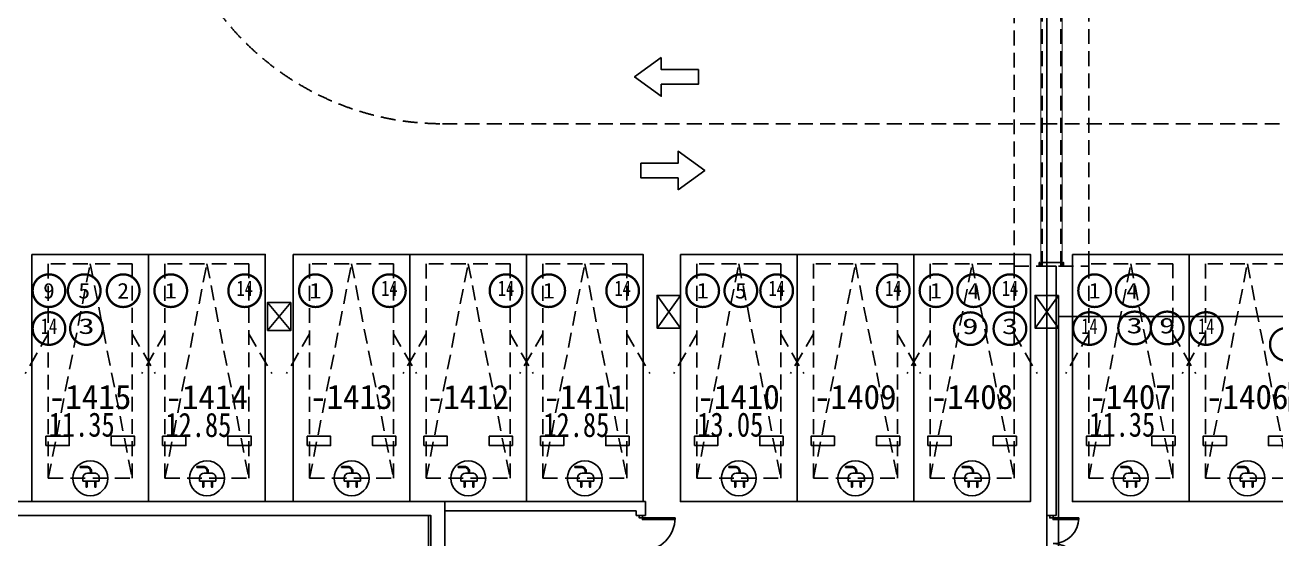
# Model space of a CAD drawing. Header units: millimetres. Extents: x 693907 to 1906102, y -24098 to 332602.
# Drawn here: x 870319 to 897129, y 58129 to 69146 of the extents above; entities that cross this region are included whole.
import ezdxf
from ezdxf.enums import TextEntityAlignment as Align

# ---------------------------------------------------------------- set-up
doc = ezdxf.new("R2010")
doc.units = ezdxf.units.MM
doc.header["$LTSCALE"] = 100
doc.linetypes.add('A6-DK-B1F$0$HIDDEN2', pattern=[4.7625, 3.175, -1.5875])
doc.linetypes.add('A6-DK-B1F$0$X-DK-BF1$0$X-DK-BF1$0$DK-WALL-B1F$0$HIDDEN2', pattern=[4.7625, 3.175, -1.5875])
doc.layers.get('Defpoints').update_dxf_attribs({"color": 189})
for name, color, linetype in [('-ACO-TTLB', 153, 'Continuous'), ('A6-DK-B1F$0$A-CONC', 30, 'Continuous'), ('A6-DK-B1F$0$A-DOOR', 190, 'Continuous'), ('A6-DK-B1F$0$A-PRKG', 175, 'A6-DK-B1F$0$HIDDEN2'), ('A6-DK-B1F$0$A-PRKG-SIGN', 252, 'Continuous'), ('A6-DK-B1F$0$A-TRACK', 77, 'A6-DK-B1F$0$HIDDEN2'), ('A6-DK-B1F$0$A-WALL', 2, 'Continuous'), ('A6-DK-B1F$0$DK-WALL-B1F$0$A-MARK', 232, 'Continuous'), ('A6-DK-B1F$0$X-DK-BF1$0$X-DK-BF1$0$DK-WALL-B1F$0$A-DOOR', 190, 'Continuous'), ('A6-DK-BG-B1F$0$A-STAIR', 142, 'Continuous'), ('A6-W-B1$0$S-WALL-S', 4, 'Continuous'), ('a_parking_number', 120, 'Continuous'), ('a_parking_price', 211, 'Continuous'), ('xref(dwg引用图层)', 7, 'Continuous')]:
    doc.layers.add(name, color=color, linetype=linetype)
doc.layers.add('A6-W-B1$0$S-EDIT', color=241, linetype='Continuous', plot=False)
doc.layers.add('LVTRY', color=6, linetype='Continuous', lineweight=18)
doc.layers.add('PUB_TEXT', color=7, linetype='Continuous', lineweight=15)
doc.styles.add('-黑体', font='simhei.ttf')
doc.styles.add('华文细黑', font='STXIHEI.TTF')
doc.styles.add('黑体', font='simhei.ttf', dxfattribs={"width": 0.8})

# ---------------------------------------------------------------- blocks, each defined once
blk = doc.blocks.new('A6-W-B1$0$Z-2')
at = {"layer": 'A6-W-B1$0$S-EDIT'}
for p, q in [((72869, 44139), (73369, 43539)), ((73369, 44139), (72869, 43539))]:
    blk.add_line(p, q, dxfattribs=at)
at = {"layer": 'A6-W-B1$0$S-WALL-S', "color": 0, "linetype": 'ByBlock', "lineweight": -2}
blk.add_lwpolyline([(73369, 44139), (72869, 44139), (72869, 43539), (73369, 43539), (73369, 44139)], dxfattribs=at)
blk = doc.blocks.new('A6-W-B1$0$Z-1')
at = {"layer": 'A6-W-B1$0$S-EDIT'}
for p, q in [((91833, 54151), (92533, 54651)), ((91833, 54651), (92533, 54151))]:
    blk.add_line(p, q, dxfattribs=at)
at = {"layer": 'A6-W-B1$0$S-WALL-S', "color": 0, "linetype": 'ByBlock', "lineweight": -2}
blk.add_lwpolyline([(91833, 54651), (91833, 54151), (92533, 54151), (92533, 54651), (91833, 54651)], dxfattribs=at)
blk = doc.blocks.new('A6-W-B1', base_point=(85957, 40190))
at = {"layer": 'A6-W-B1$0$S-WALL-S'}
blk.add_lwpolyline([(222757, 98820), (208407, 98820), (208407, 136840), (181687, 136840), (181687, 137140), (208707, 137140), (208707, 99120), (223057, 99120), (223057, 82600), (227057, 82600), (227057, 82250), (222707, 82250), (222707, 98820)], dxfattribs=at)
at = {"layer": 'A6-W-B1$0$S-WALL-S', "rotation": 270}
for p in [(173456, 195373), (181556, 195373)]:
    blk.add_blockref('A6-W-B1$0$Z-1', p, dxfattribs=at)
at = {"layer": 'A6-W-B1$0$S-WALL-S'}
blk.add_blockref('A6-W-B1$0$Z-2', (146388, 59250), dxfattribs=at)
blk = doc.blocks.new('A6-DK-BG-B1F')
at = {"layer": 'A6-DK-BG-B1F$0$A-STAIR'}
blk.add_line((150250, 62900), (174450, 62900, 0), dxfattribs=at)
blk.add_lwpolyline([(150250, 62900), (150250, 52490)], dxfattribs=at)
blk = doc.blocks.new('A6-DK-B1F$0$DK-WALL-B1F$0$CD')
at = {"linetype": 'ByBlock'}
for p, q in [((-130, -382), (-130, 312)), ((-130, 312), (19, 312)), ((219, -182), (219, 112)), ((469, 427), (469, 165)), ((509, 427), (469, 427)), ((509, 427), (509, 165)), ((-130, -382), (19, -382)), ((219, -15), (289, -15)), ((219, -55), (289, -55))]:
    blk.add_line(p, q, dxfattribs=at)
for points in [[(-371, 133), (-130, 133), (-130, 175), (-371, 175)], [(-371, -203), (-130, -203), (-130, -245), (-371, -245)]]:
    blk.add_lwpolyline(points, dxfattribs=at)
blk.add_circle((0, 0), 750, dxfattribs=at)
for centre, radius, start, end in [((-371, 154), 20.7, 90, 270), ((19, 112), 200, 0, 90), ((289, 165), 220, 270, 0), ((289, 165), 180, 270, 0), ((-371, -224), 20.7, 90, 270), ((19, -182), 200, 270, 0)]:
    blk.add_arc(centre, radius, start, end, dxfattribs=at)
blk = doc.blocks.new('A6-DK-B1F$0$A$C48A675EB')
at = {"layer": 'A6-DK-B1F$0$A-TRACK', "linetype": 'ByBlock'}
blk.add_lwpolyline([(1047, -516), (1047, -195), (50, -195), (50, 195), (1047, 195), (1047, 517), (1759, 0)], close=True, dxfattribs=at)
blk = doc.blocks.new('A6-DK-B1F$0$gsethsergtyf')
at = {"layer": 'A6-DK-B1F$0$A-TRACK'}
blk.add_line((137050, 67030), (171223, 67030), dxfattribs=at)
blk.add_arc((137050, 73030), 6000, 180, 270, dxfattribs=at)
at = {"layer": 'A6-DK-B1F$0$A-TRACK', "linetype": 'ByBlock', "xscale": 0.8, "yscale": 0.8, "zscale": 0.8, "rotation": 180}
blk.add_blockref('A6-DK-B1F$0$A$C48A675EB', (142574, 68034, 0), dxfattribs=at)
at = {"layer": 'A6-DK-B1F$0$A-TRACK', "linetype": 'ByBlock', "xscale": 0.8, "yscale": 0.8, "zscale": 0.8}
blk.add_blockref('A6-DK-B1F$0$A$C48A675EB', (141262, 66026, 0), dxfattribs=at)
blk = doc.blocks.new('A6-DK-B1F$0$标准车位')
blk.add_lwpolyline([(350, 4600), (1250, 0), (2150, 4600)])
blk.add_lwpolyline([(350, 4600), (2150, 4600), (2150, 0), (350, 0)], close=True)
at = {"layer": 'A6-DK-B1F$0$A-PRKG-SIGN'}
for points in [[(0, -200), (2500, -200), (2500, 5100), (0, 5100)], [(300, 3900), (800, 3900), (800, 3700), (300, 3700)], [(2200, 3900), (1700, 3900), (1700, 3700), (2200, 3700)]]:
    blk.add_lwpolyline(points, close=True, dxfattribs=at)
at = {"layer": 'Defpoints', "color": 8, "linetype": 'A6-DK-B1F$0$HIDDEN2', "extrusion": (-5.18032e-09, 4.96178e-22, 1), "elevation": 0}
for points in [[(350, 1500), (-145, 2357)], [(2150, 1500), (2645, 2357)]]:
    blk.add_lwpolyline(points, dxfattribs=at)
blk = doc.blocks.new('*U442')
at = {"linetype": 'ByBlock', "lineweight": -2}
for points in [[(0, -35), (50, -35), (50, 35), (0, 35)], [(1450, -35), (1500, -35), (1500, 35), (1450, 35)], [(85, -735), (85, -35), (50, -35), (50, -735)], [(1415, -735), (1415, -35), (1450, -35), (1450, -735)]]:
    blk.add_lwpolyline(points, close=True, dxfattribs=at)
for centre, start, end in [((50, -35), 270, 0), ((1450, -35), 180, 270)]:
    blk.add_arc(centre, 700, start, end, dxfattribs=at)
blk = doc.blocks.new('*U446')
at = {"layer": 'A6-DK-B1F$0$X-DK-BF1$0$X-DK-BF1$0$DK-WALL-B1F$0$A-DOOR', "linetype": 'A6-DK-B1F$0$X-DK-BF1$0$X-DK-BF1$0$DK-WALL-B1F$0$HIDDEN2'}
for p, q in [((-200, 6000), (-200, 0)), ((200, 6000), (200, 0))]:
    blk.add_line(p, q, dxfattribs=at)
blk.add_lwpolyline([(-800, 0), (800, 0), (800, 6000), (-800, 6000), (-800, 0)], close=True, dxfattribs=at)
at = {"layer": 'A6-DK-B1F$0$X-DK-BF1$0$X-DK-BF1$0$DK-WALL-B1F$0$A-DOOR'}
for points in [[(-208, 5935), (-210, 5935), (-210, 5925), (-200, 5925), (-200, 6000), (-260, 6000), (-260, 5925), (-250, 5925), (-250, 5935), (-252, 5935), (-252, 5927), (-258, 5927), (-258, 5998), (-202, 5998), (-202, 5927), (-208, 5927)], [(208, 5935), (210, 5935), (210, 5925), (200, 5925), (200, 6000), (260, 6000), (260, 5925), (250, 5925), (250, 5935), (252, 5935), (252, 5927), (258, 5927), (258, 5998), (202, 5998), (202, 5927), (208, 5927)], [(-208, 65), (-210, 65), (-210, 75), (-200, 75), (-200, 0), (-260, 0), (-260, 75), (-250, 75), (-250, 65), (-252, 65), (-252, 73), (-258, 73), (-258, 2), (-202, 2), (-202, 73), (-208, 73)], [(208, 65), (210, 65), (210, 75), (200, 75), (200, 0), (260, 0), (260, 75), (250, 75), (250, 65), (252, 65), (252, 73), (258, 73), (258, 2), (202, 2), (202, 73), (208, 73)]]:
    blk.add_lwpolyline(points, close=True, dxfattribs=at)
at = {"layer": 'A6-DK-B1F$0$X-DK-BF1$0$X-DK-BF1$0$DK-WALL-B1F$0$A-DOOR', "linetype": 'A6-DK-B1F$0$X-DK-BF1$0$X-DK-BF1$0$DK-WALL-B1F$0$HIDDEN2', "const_width": 20}
for points in [[(-230, 5998), (-230, 2)], [(230, 5998), (230, 2)]]:
    blk.add_lwpolyline(points, dxfattribs=at)
at = {"layer": 'A6-DK-B1F$0$X-DK-BF1$0$X-DK-BF1$0$DK-WALL-B1F$0$A-DOOR'}
for points in [[(-200, 5925), (200, 5925)], [(-200, 75), (200, 75)]]:
    blk.add_lwpolyline(points, dxfattribs=at)
blk = doc.blocks.new('*U467')
at = {"linetype": 'ByBlock', "lineweight": -2}
for points in [[(0, -35), (50, -35), (50, 35), (0, 35)], [(1150, -35), (1200, -35), (1200, 35), (1150, 35)], [(85, -585), (85, -35), (50, -35), (50, -585)], [(1115, -585), (1115, -35), (1150, -35), (1150, -585)]]:
    blk.add_lwpolyline(points, close=True, dxfattribs=at)
for centre, start, end in [((50, -35), 270, 0), ((1150, -35), 180, 270)]:
    blk.add_arc(centre, 550, start, end, dxfattribs=at)

msp = doc.modelspace()

# ---------------------------------------------------------------- linework, layer by layer
at = {"layer": '-ACO-TTLB'}
msp.add_lwpolyline([(892216.9, 91360), (892216.9, 57230), (892216.9, 57030), (887576.9, 57030), (887576.9, 51390), (883616.9, 51390), (883616.9, 52370), (879016.9, 52370), (879016.9, 58630), (864666.9, 58630), (864666.9, 91800), (884316.9, 91800), (884316.9, 92750), (891056.9, 92750), (891056.9, 91360)], close=True, dxfattribs=at)
at = {"layer": 'A6-DK-B1F$0$A-CONC'}
for p, q in [((864966.9, 58930), (879316.9, 58930)), ((879316.9, 58930), (879316.9, 42410)), ((864666.9, 58630), (879016.9, 58630)), ((879016.9, 58630), (879016.9, 42110))]:
    msp.add_line(p, q, dxfattribs=at)
at = {"layer": 'A6-DK-B1F$0$A-WALL'}
for p, q in [((892216.9, 58630, 0), (892216.9, 63980, 0)), ((892416.9, 63980, 0), (892216.9, 63980, 0)), ((892416.9, 58630, 0), (892416.9, 63980, 0)), ((879316.9, 58930, 0), (883616.9, 58930, 0)), ((879316.9, 58730, 0), (883416.9, 58730, 0)), ((883416.9, 58730, 0), (883416.9, 58630, 0)), ((883616.9, 58930, 0), (883616.9, 58630, 0)), ((883416.9, 58630, 0), (883616.9, 58630, 0)), ((892216.9, 58630, 0), (892416.9, 58630, 0))]:
    msp.add_line(p, q, dxfattribs=at)
at = {"layer": 'LVTRY', "color": 6, "const_width": 50}
for points in [[(871182.6, 63451.2, 1), (870482.6, 63451.2, 1)], [(871938.4, 63451.2, 1), (871238.4, 63451.2, 1)], [(872773.4, 63451.2, 1), (872073.4, 63451.2, 1)], [(873792.6, 63451.2, 1), (873092.6, 63451.2, 1)], [(875377.8, 63451.2, 1), (874677.8, 63451.2, 1)], [(876892.6, 63451.2, 1), (876192.6, 63451.2, 1)], [(878477.8, 63451.2, 1), (877777.8, 63451.2, 1)], [(880977.8, 63451.2, 1), (880277.8, 63451.2, 1)], [(881892.6, 63451.2, 1), (881192.6, 63451.2, 1)], [(883477.8, 63451.2, 1), (882777.8, 63451.2, 1)], [(885192.6, 63451.2, 1), (884492.6, 63451.2, 1)], [(886010.1, 63451.2, 1), (885310.1, 63451.2, 1)], [(886777.8, 63451.2, 1), (886077.8, 63451.2, 1)], [(889277.8, 63451.2, 1), (888577.8, 63451.2, 1)], [(890192.6, 63451.2, 1), (889492.6, 63451.2, 1)], [(891000.3, 63451.2, 1), (890300.3, 63451.2, 1)], [(891777.8, 63451.2, 1), (891077.8, 63451.2, 1)], [(893592.6, 63451.2, 1), (892892.6, 63451.2, 1)], [(894400.3, 63451.2, 1), (893700.3, 63451.2, 1)], [(871182.6, 62640.4, 1), (870482.6, 62640.4, 1)], [(871986.2, 62640.4, 1), (871286.2, 62640.4, 1)], [(890928.3, 62637.7, 1), (890228.3, 62637.7, 1)], [(891777.8, 62637.7, 1), (891077.8, 62637.7, 1)], [(893482.6, 62640.4, 1), (892782.6, 62640.4, 1)], [(895982.6, 62640.4, 1), (895282.6, 62640.4, 1)]]:
    msp.add_lwpolyline(points, format="xyb", close=True, dxfattribs=at)
at = {"layer": 'LVTRY', "color": 6, "const_width": 50, "elevation": 0}
for points in [[(894449.6, 62652.7, 1), (893749.6, 62652.7, 1)], [(895147.7, 62652.7, 1), (894447.7, 62652.7, 1)], [(897701, 62301.2, 1), (897001, 62301.2, 1)]]:
    msp.add_lwpolyline(points, format="xyb", close=True, dxfattribs=at)

# ---------------------------------------------------------------- block references
msp.add_blockref('A6-DK-B1F$0$gsethsergtyf', (742216.9, 0))
at = {"layer": 'A6-DK-B1F$0$A-DOOR', "rotation": 90}
for name, p in [('*U442', (883516.9, 57130, 0)), ('*U467', (892316.9, 57430, 0))]:
    msp.add_blockref(name, p, dxfattribs=at)
at = {"layer": 'A6-DK-B1F$0$A-PRKG', "linetype": 'ByBlock', "extrusion": (-5.18032e-09, -4.99113e-22, -1), "zscale": -1, "rotation": 180}
for p in [(-870466.9, 64030, 0), (-872966.9, 64030, 0), (-876066.9, 64030, 0), (-878566.9, 64030, 0), (-881066.9, 64030, 0), (-884366.9, 64030, 0), (-886866.9, 64030, 0), (-889366.9, 64030, 0), (-892766.9, 64030, 0), (-895266.9, 64030, 0)]:
    msp.add_blockref('A6-DK-B1F$0$标准车位', p, dxfattribs=at)
at = {"layer": 'A6-DK-B1F$0$DK-WALL-B1F$0$A-MARK', "extrusion": (-2.25455e-07, -5.41509e-07, -1), "xscale": -0.500000000000001, "yscale": 0.500000000000001, "zscale": -0.500000000000001, "rotation": 269.9999999845231}
for p in [(-871716.9, 59430, -0.2), (-874216.9, 59430, -0.2), (-877316.9, 59430, -0.2), (-879816.9, 59430, -0.2), (-882316.9, 59430, -0.2), (-885616.9, 59430, -0.2), (-888116.9, 59430, -0.2), (-890616.9, 59430, -0.2), (-894016.9, 59430, -0.2), (-896516.9, 59430, -0.2)]:
    msp.add_blockref('A6-DK-B1F$0$DK-WALL-B1F$0$CD', p, dxfattribs=at)
at = {"layer": 'A6-DK-B1F$0$X-DK-BF1$0$X-DK-BF1$0$DK-WALL-B1F$0$A-DOOR', "extrusion": (-5.64264e-07, -2.137e-21, 1), "rotation": 180}
msp.add_blockref('*U446', (892316.9, 69980, -0.5), dxfattribs=at)
at = {"layer": 'xref(dwg引用图层)'}
for name in ['A6-W-B1', 'A6-DK-BG-B1F']:
    msp.add_blockref(name, (742216.9, 0), dxfattribs=at)

# ---------------------------------------------------------------- texts
at = {"layer": 'a_parking_number', "style": '华文细黑'}
for s, p in [('-1415', (871713.3, 61171.8, 0)), ('-1414', (874213.3, 61171.8, 0)), ('-1413', (877313.3, 61171.8, 0)), ('-1412', (879813.3, 61171.8, 0)), ('-1411', (882313.3, 61171.8, 0)), ('-1410', (885613.3, 61171.8, 0)), ('-1409', (888113.3, 61171.8, 0)), ('-1408', (890613.3, 61171.8, 0)), ('-1407', (894013.3, 61171.8, 0)), ('-1406', (896513.3, 61171.8, 0))]:
    msp.add_text(s, height=520, dxfattribs=at).set_placement(p, align=Align.MIDDLE)
at = {"layer": 'a_parking_price', "style": '黑体', "width": 0.8}
for s, p in [('11.35', (870826.5, 60321.8)), ('12.85', (873326.5, 60315.6)), ('12.85', (881426.5, 60315.6)), ('13.05', (884726.5, 60321.8)), ('11.35', (893126.5, 60321.8))]:
    msp.add_text(s, height=520, dxfattribs=at).set_placement(p)
at = {"layer": 'PUB_TEXT', "color": 6, "style": '-黑体'}
for s, width, p, p2 in [('9', 1.032317, (870708.2, 63282), (870956.9, 63282)), ('5', 1.048503, (871462.1, 63283.4), (871714.7, 63283.4)), ('2', 1.048503, (872297.1, 63283.4), (872549.7, 63283.4)), ('1', 1.065055, (873314.3, 63284.9), (873570.9, 63284.9)), ('14', 0.726133, (874852.9, 63335), (875202.8, 63335)), ('1', 1.065055, (876414.3, 63284.9), (876670.9, 63284.9)), ('14', 0.726133, (877952.9, 63335), (878302.8, 63335)), ('14', 0.726133, (880452.9, 63335), (880802.8, 63335)), ('1', 1.065055, (881414.3, 63284.9), (881670.9, 63284.9)), ('14', 0.726133, (882952.9, 63335), (883302.8, 63335)), ('1', 1.065055, (884714.3, 63284.9), (884970.9, 63284.9)), ('5', 1.048503, (885533.8, 63283.4), (885786.4, 63283.4)), ('14', 0.726133, (886252.9, 63335), (886602.8, 63335)), ('14', 0.726133, (888752.9, 63335), (889102.8, 63335)), ('1', 1.065055, (889714.3, 63284.9), (889970.9, 63284.9)), ('4', 1.048503, (890524, 63283.4), (890776.6, 63283.4)), ('14', 0.726133, (891252.9, 63335), (891602.8, 63335)), ('1', 1.065055, (893114.3, 63284.9), (893370.9, 63284.9)), ('4', 1.048503, (893924, 63283.4), (894176.6, 63283.4)), ('14', 0.726133, (870657.7, 62524.2), (871007.5, 62524.2)), ('3', 1.452266, (871461.2, 62524.2), (871811.1, 62524.2)), ('9', 1.452266, (890403.4, 62521.5), (890753.3, 62521.5)), ('3', 1.452266, (891252.9, 62521.5), (891602.8, 62521.5)), ('14', 0.726133, (892957.7, 62524.2), (893307.5, 62524.2)), ('3', 1.452266, (893924.6, 62536.5, 0), (894274.5, 62536.5, 0)), ('9', 1.452266, (894622.8, 62536.5, 0), (894972.6, 62536.5, 0)), ('14', 0.726133, (895457.7, 62524.2), (895807.5, 62524.2))]:
    msp.add_text(s, height=335, dxfattribs=dict(at, width=width)).set_placement(p, p2, align=Align.FIT)

doc.saveas('drawing.dxf')
